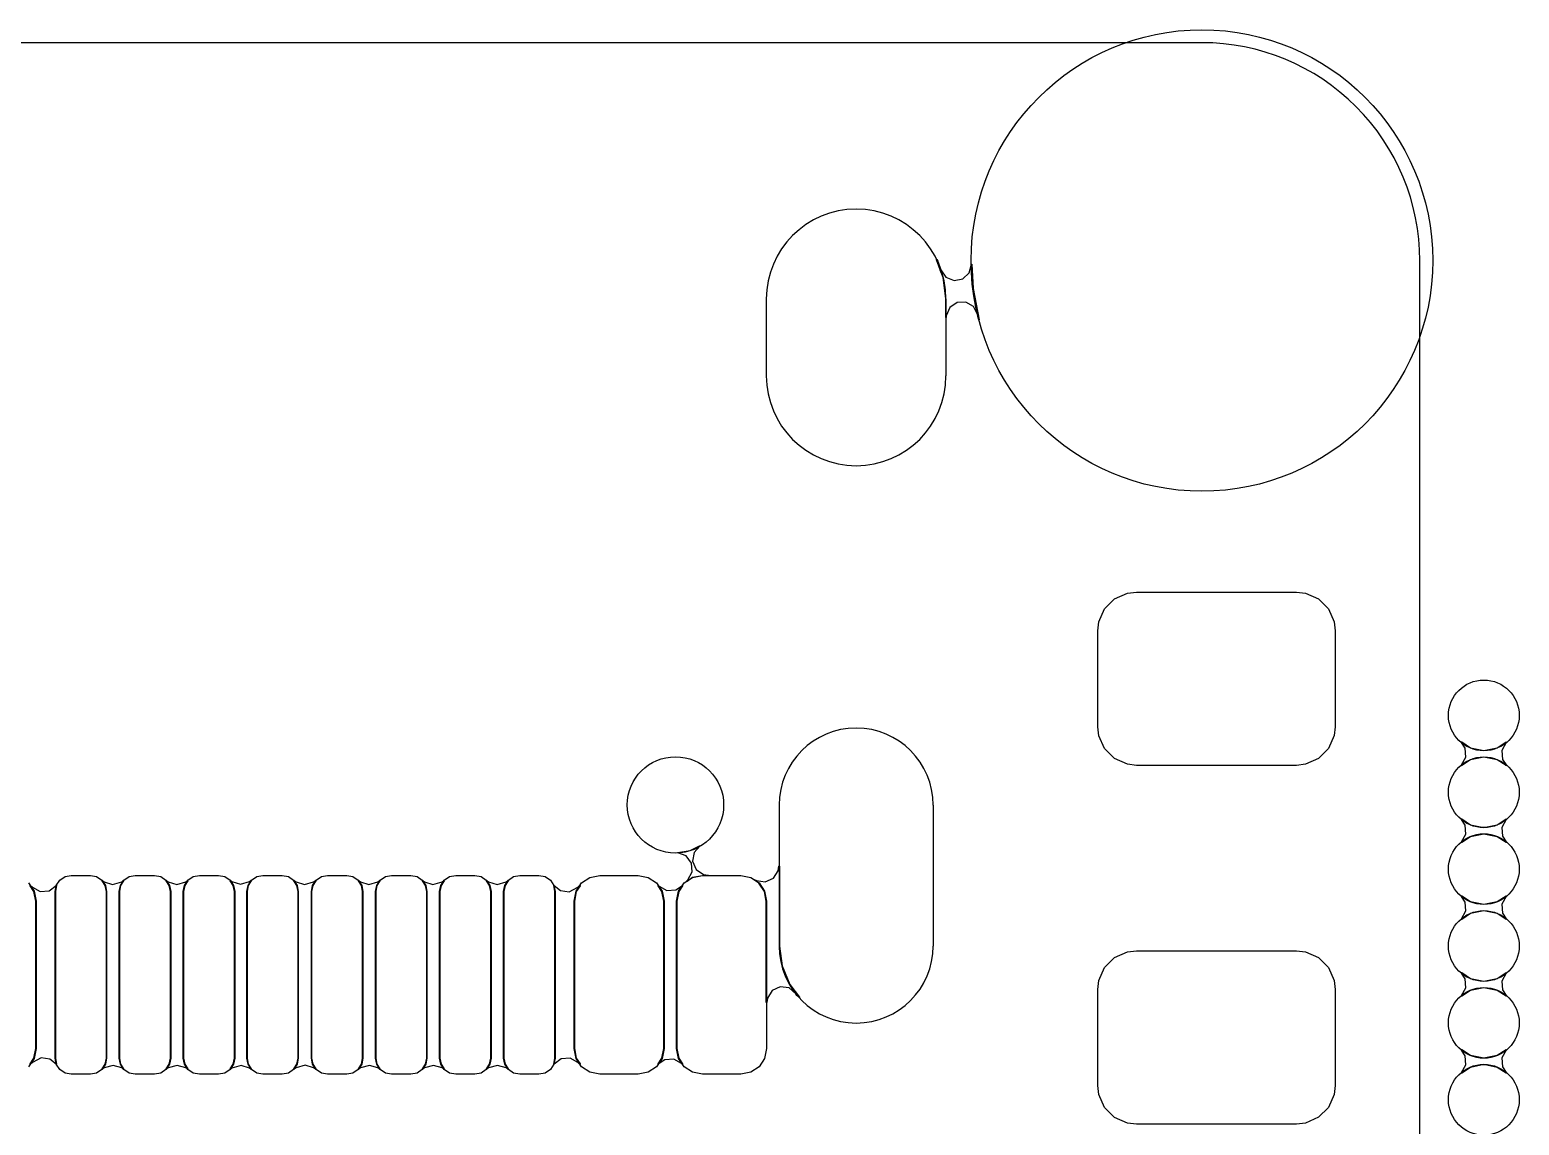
# Model space of a CAD drawing. Extents: x -27 to 356, y -111 to 35.
# Drawn here: x -14.67 to -3.05, y 19.38 to 27.93 of the extents above; entities that cross this region are included whole.
import ezdxf

# ---------------------------------------------------------------- set-up
doc = ezdxf.new("R2010")
doc.units = 0
doc.layers.add('BLACK', color=7, linetype='CONTINUOUS')

msp = doc.modelspace()

# ---------------------------------------------------------------- linework, layer by layer
at = {"layer": 'BLACK', "linetype": 'CONTINUOUS'}
for p, q in [((-5.525, 27.825), (-19.525, 27.825)), ((-5.525, 27.825), (-19.525, 27.825)), ((-7.59653, 26.1302), (-7.59621, 26.1322)), ((-7.567, 26.0521), (-7.59653, 26.1302)), ((-7.59621, 26.1322), (-7.59434, 26.1329)), ((-7.59434, 26.1329), (-7.59294, 26.132)), ((-7.59294, 26.132), (-7.5856, 26.1198)), ((-7.5856, 26.1198), (-7.58542, 26.1194)), ((-7.58542, 26.1194), (-7.56323, 26.0534)), ((-7.56654, 26.0517), (-7.567, 26.0521)), ((-7.56663, 26.0511), (-7.56654, 26.0517)), ((-7.54419, 25.9917), (-7.56663, 26.0511)), ((-7.56323, 26.0534), (-7.5633, 26.0531)), ((-7.5633, 26.0531), (-7.56312, 26.053)), ((-7.56312, 26.053), (-7.52317, 25.9958)), ((-7.34045, 26.0294), (-7.32365, 26.0962)), ((-7.32365, 26.0962), (-7.32226, 26.0977)), ((-7.32226, 26.0977), (-7.32032, 26.0972)), ((-7.32032, 26.0972), (-7.31971, 26.0958)), ((-7.31971, 26.0958), (-7.31058, 25.9058)), ((-3.825, 13.625), (-3.825, 26.125)), ((-3.825, 13.625), (-3.825, 26.125)), ((-7.524, 25.8249), (-7.54419, 25.9917)), ((-7.52317, 25.9958), (-7.4591, 25.9696)), ((-7.4591, 25.9696), (-7.39098, 25.9821)), ((-7.39098, 25.9821), (-7.34045, 26.0294)), ((-8.924, 25.825), (-8.924, 25.225)), ((-7.524, 25.6817), (-7.524, 25.8249)), ((-7.522, 25.825), (-7.522, 25.225)), ((-7.31058, 25.9058), (-7.26231, 25.6631)), ((-7.51933, 25.6943), (-7.52, 25.6816)), ((-7.49287, 25.7586), (-7.51933, 25.6943)), ((-7.43607, 25.7982), (-7.49287, 25.7586)), ((-7.36686, 25.8008), (-7.43607, 25.7982)), ((-7.30722, 25.7656), (-7.36686, 25.8008)), ((-7.27595, 25.7035), (-7.30722, 25.7656)), ((-7.27108, 25.6768), (-7.27595, 25.7035)), ((-7.52309, 25.68), (-7.524, 25.6817)), ((-7.52109, 25.6799), (-7.52309, 25.68)), ((-7.52, 25.6816), (-7.52109, 25.6799)), ((-7.27101, 25.6766), (-7.27108, 25.6768)), ((-7.26617, 25.662), (-7.27101, 25.6766)), ((-7.26491, 25.6608), (-7.26617, 25.662)), ((-7.26295, 25.6612), (-7.26491, 25.6608)), ((-7.26231, 25.6631), (-7.26295, 25.6612)), ((-6.28436, 23.4061), (-6.20649, 23.4841)), ((-6.20649, 23.4841), (-6.10576, 23.5288)), ((-6.10576, 23.5288), (-6.036, 23.537)), ((-6.036, 23.537), (-4.786, 23.537)), ((-4.786, 23.537), (-4.71676, 23.5289)), ((-4.71676, 23.5289), (-4.61594, 23.4844)), ((-4.61594, 23.4844), (-4.53794, 23.4065)), ((-6.32893, 23.3052), (-6.28436, 23.4061)), ((-4.53794, 23.4065), (-4.49319, 23.3058)), ((-6.337, 23.236), (-6.32893, 23.3052)), ((-4.49319, 23.3058), (-4.485, 23.236)), ((-6.337, 22.486), (-6.337, 23.236)), ((-4.485, 23.236), (-4.485, 22.486)), ((-6.32881, 22.4162), (-6.337, 22.486)), ((-4.485, 22.486), (-4.49307, 22.4168)), ((-6.28406, 22.3155), (-6.32881, 22.4162)), ((-6.20606, 22.2376), (-6.28406, 22.3155)), ((-4.53764, 22.3159), (-4.61551, 22.2379)), ((-4.49307, 22.4168), (-4.53764, 22.3159)), ((-3.50105, 22.3663), (-3.49964, 22.3677)), ((-3.50053, 22.3644), (-3.50105, 22.3663)), ((-3.4983, 22.3621), (-3.50053, 22.3644)), ((-3.49964, 22.3677), (-3.49801, 22.3674)), ((-3.46996, 22.318), (-3.4983, 22.3621)), ((-3.49801, 22.3674), (-3.42984, 22.3219)), ((-3.46501, 22.2489), (-3.46996, 22.318)), ((-3.42984, 22.3219), (-3.325, 22.301)), ((-3.325, 22.301), (-3.22016, 22.3219)), ((-3.22016, 22.3219), (-3.15199, 22.3674)), ((-3.15165, 22.3622), (-3.18499, 22.3011)), ((-3.15199, 22.3674), (-3.15, 22.3676)), ((-3.14947, 22.3644), (-3.15165, 22.3622)), ((-3.15, 22.3676), (-3.14888, 22.3659)), ((-3.14888, 22.3659), (-3.14947, 22.3644)), ((-6.10525, 22.1931), (-6.20606, 22.2376)), ((-4.61551, 22.2379), (-4.71624, 22.1932)), ((-3.49835, 22.1878), (-3.46501, 22.2489)), ((-3.42984, 22.2281), (-3.49801, 22.1826)), ((-3.325, 22.249), (-3.42984, 22.2281)), ((-3.22016, 22.2281), (-3.325, 22.249)), ((-3.15199, 22.1826), (-3.22016, 22.2281)), ((-3.18499, 22.3011), (-3.18004, 22.232)), ((-3.18004, 22.232), (-3.1517, 22.1879)), ((-6.036, 22.185), (-6.10525, 22.1931)), ((-4.786, 22.185), (-6.036, 22.185)), ((-4.71624, 22.1932), (-4.786, 22.185)), ((-3.50111, 22.1841), (-3.50053, 22.1856)), ((-3.5, 22.1824), (-3.50111, 22.1841)), ((-3.50053, 22.1856), (-3.49835, 22.1878)), ((-3.49801, 22.1826), (-3.5, 22.1824)), ((-3.15036, 22.1823), (-3.15199, 22.1826)), ((-3.1517, 22.1879), (-3.14947, 22.1856)), ((-3.14895, 22.1837), (-3.15036, 22.1823)), ((-3.14947, 22.1856), (-3.14895, 22.1837)), ((-8.824, 21.875), (-8.824, 20.775)), ((-7.622, 21.875), (-7.622, 20.775)), ((-3.50105, 21.7663), (-3.49964, 21.7677)), ((-3.50053, 21.7644), (-3.50105, 21.7663)), ((-3.4983, 21.7621), (-3.50053, 21.7644)), ((-3.49964, 21.7677), (-3.49801, 21.7674)), ((-3.46996, 21.718), (-3.4983, 21.7621)), ((-3.49801, 21.7674), (-3.42984, 21.7219)), ((-3.22016, 21.7219), (-3.15199, 21.7674)), ((-3.15165, 21.7622), (-3.18499, 21.7011)), ((-3.15199, 21.7674), (-3.15, 21.7676)), ((-3.14947, 21.7644), (-3.15165, 21.7622)), ((-3.15, 21.7676), (-3.14888, 21.7659)), ((-3.14888, 21.7659), (-3.14947, 21.7644)), ((-3.49835, 21.5878), (-3.46501, 21.6489)), ((-3.42984, 21.6281), (-3.49801, 21.5826)), ((-3.46501, 21.6489), (-3.46996, 21.718)), ((-3.42984, 21.7219), (-3.325, 21.701)), ((-3.325, 21.649), (-3.42984, 21.6281)), ((-3.325, 21.701), (-3.22016, 21.7219)), ((-3.22016, 21.6281), (-3.325, 21.649)), ((-3.15199, 21.5826), (-3.22016, 21.6281)), ((-3.18499, 21.7011), (-3.18004, 21.632)), ((-3.18004, 21.632), (-3.1517, 21.5879)), ((-9.61655, 21.5025), (-9.6159, 21.5044)), ((-9.61524, 21.501), (-9.61655, 21.5025)), ((-9.6159, 21.5044), (-9.6149, 21.5049)), ((-9.6149, 21.5049), (-9.51744, 21.5203)), ((-9.51744, 21.5203), (-9.44601, 21.5567)), ((-9.4881, 21.5043), (-9.49936, 21.436)), ((-9.44361, 21.5536), (-9.4881, 21.5043)), ((-9.44601, 21.5567), (-9.44401, 21.5566)), ((-9.44401, 21.5566), (-9.4431, 21.5548)), ((-9.4431, 21.5548), (-9.44361, 21.5536)), ((-3.50111, 21.5841), (-3.50053, 21.5856)), ((-3.5, 21.5824), (-3.50111, 21.5841)), ((-3.50053, 21.5856), (-3.49835, 21.5878)), ((-3.49801, 21.5826), (-3.5, 21.5824)), ((-3.15036, 21.5823), (-3.15199, 21.5826)), ((-3.1517, 21.5879), (-3.14947, 21.5856)), ((-3.14895, 21.5837), (-3.15036, 21.5823)), ((-3.14947, 21.5856), (-3.14895, 21.5837)), ((-9.54857, 21.4782), (-9.61524, 21.501)), ((-9.50708, 21.4227), (-9.54857, 21.4782)), ((-9.50214, 21.3537), (-9.50708, 21.4227)), ((-9.49936, 21.436), (-9.47189, 21.3724)), ((-8.83126, 21.3627), (-8.82598, 21.3984)), ((-8.82598, 21.3984), (-8.82474, 21.4)), ((-8.82474, 21.4), (-8.82276, 21.3997)), ((-8.82276, 21.3997), (-8.822, 21.3981)), ((-8.822, 21.3981), (-8.822, 20.7751)), ((-14.4644, 21.2482), (-14.4371, 21.2891)), ((-14.4371, 21.2891), (-14.3962, 21.3164)), ((-14.3962, 21.3164), (-14.348, 21.326)), ((-14.348, 21.326), (-14.198, 21.326)), ((-14.198, 21.326), (-14.1498, 21.3164)), ((-14.1498, 21.3164), (-14.1089, 21.2891)), ((-14.1089, 21.2891), (-14.0816, 21.2482)), ((-14.1072, 21.2848), (-14.1055, 21.2859)), ((-14.1071, 21.2828), (-14.1072, 21.2848)), ((-14.0835, 21.2474), (-14.1071, 21.2828)), ((-14.1055, 21.2859), (-14.1043, 21.2855)), ((-14.1043, 21.2855), (-14.0916, 21.277)), ((-14.0916, 21.277), (-14.0252, 21.2563)), ((-14.0252, 21.2563), (-13.9544, 21.277)), ((-13.9644, 21.2482), (-13.9371, 21.2891)), ((-13.9389, 21.2828), (-13.9625, 21.2474)), ((-13.9544, 21.277), (-13.9417, 21.2855)), ((-13.9417, 21.2855), (-13.9397, 21.2857)), ((-13.9397, 21.2857), (-13.9386, 21.284)), ((-13.9386, 21.284), (-13.9389, 21.2828)), ((-13.9371, 21.2891), (-13.8962, 21.3164)), ((-13.8962, 21.3164), (-13.848, 21.326)), ((-13.848, 21.326), (-13.698, 21.326)), ((-13.698, 21.326), (-13.6498, 21.3164)), ((-13.6498, 21.3164), (-13.6089, 21.2891)), ((-13.6089, 21.2891), (-13.5816, 21.2482)), ((-13.6072, 21.2848), (-13.6055, 21.2859)), ((-13.6071, 21.2828), (-13.6072, 21.2848)), ((-13.5835, 21.2474), (-13.6071, 21.2828)), ((-13.6055, 21.2859), (-13.6043, 21.2855)), ((-13.6043, 21.2855), (-13.5916, 21.277)), ((-13.5916, 21.277), (-13.5252, 21.2563)), ((-13.5252, 21.2563), (-13.4544, 21.277)), ((-13.4644, 21.2482), (-13.4371, 21.2891)), ((-13.4389, 21.2828), (-13.4625, 21.2474)), ((-13.4544, 21.277), (-13.4417, 21.2855)), ((-13.4417, 21.2855), (-13.4397, 21.2857)), ((-13.4397, 21.2857), (-13.4386, 21.284)), ((-13.4386, 21.284), (-13.4389, 21.2828)), ((-13.4371, 21.2891), (-13.3962, 21.3164)), ((-13.3962, 21.3164), (-13.348, 21.326)), ((-13.348, 21.326), (-13.198, 21.326)), ((-13.198, 21.326), (-13.1498, 21.3164)), ((-13.1498, 21.3164), (-13.1089, 21.2891)), ((-13.1089, 21.2891), (-13.0816, 21.2482)), ((-13.1072, 21.2848), (-13.1055, 21.2859)), ((-13.1071, 21.2828), (-13.1072, 21.2848)), ((-13.0835, 21.2474), (-13.1071, 21.2828)), ((-13.1055, 21.2859), (-13.1043, 21.2855)), ((-13.1043, 21.2855), (-13.0936, 21.2784)), ((-13.0936, 21.2784), (-13.0272, 21.2576)), ((-13.0272, 21.2576), (-12.9564, 21.2784)), ((-12.9684, 21.2482), (-12.9411, 21.2891)), ((-12.9429, 21.2828), (-12.9665, 21.2474)), ((-12.9564, 21.2784), (-12.9457, 21.2855)), ((-12.9457, 21.2855), (-12.9437, 21.2857)), ((-12.9437, 21.2857), (-12.9426, 21.284)), ((-12.9426, 21.284), (-12.9429, 21.2828)), ((-12.9411, 21.2891), (-12.9002, 21.3164)), ((-12.9002, 21.3164), (-12.852, 21.326)), ((-12.852, 21.326), (-12.702, 21.326)), ((-12.702, 21.326), (-12.6538, 21.3164)), ((-12.6538, 21.3164), (-12.6129, 21.2891)), ((-12.6129, 21.2891), (-12.5856, 21.2482)), ((-12.6112, 21.2848), (-12.6095, 21.2859)), ((-12.6111, 21.2828), (-12.6112, 21.2848)), ((-12.5875, 21.2474), (-12.6111, 21.2828)), ((-12.6095, 21.2859), (-12.6083, 21.2855)), ((-12.6083, 21.2855), (-12.5936, 21.2757)), ((-12.5936, 21.2757), (-12.5272, 21.2549)), ((-12.5272, 21.2549), (-12.4564, 21.2757)), ((-12.4644, 21.2482), (-12.4371, 21.2891)), ((-12.4389, 21.2828), (-12.4625, 21.2474)), ((-12.4564, 21.2757), (-12.4417, 21.2855)), ((-12.4417, 21.2855), (-12.4397, 21.2857)), ((-12.4397, 21.2857), (-12.4386, 21.284)), ((-12.4386, 21.284), (-12.4389, 21.2828)), ((-12.4371, 21.2891), (-12.3962, 21.3164)), ((-12.3962, 21.3164), (-12.348, 21.326)), ((-12.348, 21.326), (-12.198, 21.326)), ((-12.198, 21.326), (-12.1498, 21.3164)), ((-12.1498, 21.3164), (-12.1089, 21.2891)), ((-12.1089, 21.2891), (-12.0816, 21.2482)), ((-12.1072, 21.2848), (-12.1055, 21.2859)), ((-12.1071, 21.2828), (-12.1072, 21.2848)), ((-12.0835, 21.2474), (-12.1071, 21.2828)), ((-12.1055, 21.2859), (-12.1043, 21.2855)), ((-12.1043, 21.2855), (-12.0916, 21.277)), ((-12.0916, 21.277), (-12.0252, 21.2563)), ((-12.0252, 21.2563), (-11.9544, 21.277)), ((-11.9644, 21.2482), (-11.9371, 21.2891)), ((-11.9389, 21.2828), (-11.9625, 21.2474)), ((-11.9544, 21.277), (-11.9417, 21.2855)), ((-11.9417, 21.2855), (-11.9397, 21.2857)), ((-11.9397, 21.2857), (-11.9386, 21.284)), ((-11.9386, 21.284), (-11.9389, 21.2828)), ((-11.9371, 21.2891), (-11.8962, 21.3164)), ((-11.8962, 21.3164), (-11.848, 21.326)), ((-11.848, 21.326), (-11.698, 21.326)), ((-11.698, 21.326), (-11.6498, 21.3164)), ((-11.6498, 21.3164), (-11.6089, 21.2891)), ((-11.6089, 21.2891), (-11.5816, 21.2482)), ((-11.6072, 21.2848), (-11.6055, 21.2859)), ((-11.6071, 21.2828), (-11.6072, 21.2848)), ((-11.5835, 21.2474), (-11.6071, 21.2828)), ((-11.6055, 21.2859), (-11.6043, 21.2855)), ((-11.6043, 21.2855), (-11.5916, 21.277)), ((-11.5916, 21.277), (-11.5252, 21.2563)), ((-11.5252, 21.2563), (-11.4544, 21.277)), ((-11.4644, 21.2482), (-11.4371, 21.2891)), ((-11.4389, 21.2828), (-11.4625, 21.2474)), ((-11.4544, 21.277), (-11.4417, 21.2855)), ((-11.4417, 21.2855), (-11.4397, 21.2857)), ((-11.4397, 21.2857), (-11.4386, 21.284)), ((-11.4386, 21.284), (-11.4389, 21.2828)), ((-11.4371, 21.2891), (-11.3962, 21.3164)), ((-11.3962, 21.3164), (-11.348, 21.326)), ((-11.348, 21.326), (-11.198, 21.326)), ((-11.198, 21.326), (-11.1498, 21.3164)), ((-11.1498, 21.3164), (-11.1089, 21.2891)), ((-11.1089, 21.2891), (-11.0816, 21.2482)), ((-11.1072, 21.2848), (-11.1055, 21.2859)), ((-11.1071, 21.2828), (-11.1072, 21.2848)), ((-11.0835, 21.2474), (-11.1071, 21.2828)), ((-11.1055, 21.2859), (-11.1043, 21.2855)), ((-11.1043, 21.2855), (-11.0916, 21.277)), ((-11.0916, 21.277), (-11.0252, 21.2563)), ((-11.0252, 21.2563), (-10.9544, 21.277)), ((-10.9644, 21.2482), (-10.9371, 21.2891)), ((-10.9389, 21.2828), (-10.9625, 21.2474)), ((-10.9544, 21.277), (-10.9417, 21.2855)), ((-10.9417, 21.2855), (-10.9397, 21.2857)), ((-10.9397, 21.2857), (-10.9386, 21.284)), ((-10.9386, 21.284), (-10.9389, 21.2828)), ((-10.9371, 21.2891), (-10.8962, 21.3164)), ((-10.8962, 21.3164), (-10.848, 21.326)), ((-10.848, 21.326), (-10.698, 21.326)), ((-10.698, 21.326), (-10.6498, 21.3164)), ((-10.6498, 21.3164), (-10.6089, 21.2891)), ((-10.6089, 21.2891), (-10.5816, 21.2482)), ((-10.3651, 21.2671), (-10.2999, 21.3107)), ((-10.2999, 21.3107), (-10.223, 21.326)), ((-10.223, 21.326), (-9.923, 21.326)), ((-9.923, 21.326), (-9.84608, 21.3107)), ((-9.84608, 21.3107), (-9.78087, 21.2671)), ((-9.56513, 21.2671), (-9.49992, 21.3107)), ((-9.54602, 21.2811), (-9.54543, 21.2826)), ((-9.5449, 21.2794), (-9.54602, 21.2811)), ((-9.54543, 21.2826), (-9.53548, 21.2926)), ((-9.54291, 21.2796), (-9.5449, 21.2794)), ((-9.49914, 21.3088), (-9.54291, 21.2796)), ((-9.53548, 21.2926), (-9.50214, 21.3537)), ((-9.49992, 21.3107), (-9.423, 21.326)), ((-9.4228, 21.324), (-9.49914, 21.3088)), ((-9.47189, 21.3724), (-9.41429, 21.3337)), ((-9.423, 21.326), (-9.123, 21.326)), ((-9.37737, 21.324), (-9.4228, 21.324)), ((-9.41429, 21.3337), (-9.37707, 21.328)), ((-9.37581, 21.3247), (-9.37737, 21.324)), ((-9.37707, 21.328), (-9.37551, 21.3267)), ((-9.37551, 21.3267), (-9.37581, 21.3247)), ((-9.123, 21.326), (-9.04608, 21.3107)), ((-9.04608, 21.3107), (-8.98087, 21.2671)), ((-9.02205, 21.2934), (-9.02094, 21.2951)), ((-9.02117, 21.2916), (-9.02205, 21.2934)), ((-8.98231, 21.2657), (-9.02117, 21.2916)), ((-9.02094, 21.2951), (-9.01921, 21.2951)), ((-9.01921, 21.2951), (-9.00124, 21.2867)), ((-9.00124, 21.2867), (-8.93247, 21.2763)), ((-8.93247, 21.2763), (-8.86925, 21.3046)), ((-8.86925, 21.3046), (-8.83126, 21.3627)), ((-14.6809, 21.2671), (-14.6373, 21.2019)), ((-14.6686, 21.2469), (-14.6669, 21.248)), ((-14.6684, 21.2449), (-14.6686, 21.2469)), ((-14.6392, 21.2011), (-14.6684, 21.2449)), ((-14.6669, 21.248), (-14.6654, 21.2474)), ((-14.6654, 21.2474), (-14.6511, 21.2332)), ((-14.6511, 21.2332), (-14.5901, 21.1998)), ((-14.624, 21.1248), (-14.6392, 21.2011)), ((-14.6373, 21.2019), (-14.622, 21.125)), ((-14.5901, 21.1998), (-14.521, 21.2048)), ((-14.521, 21.2048), (-14.4659, 21.2484)), ((-14.474, 21.2), (-14.4644, 21.2482)), ((-14.474, 19.9), (-14.474, 21.2)), ((-14.4627, 21.2464), (-14.472, 21.1998)), ((-14.472, 21.1998), (-14.472, 19.9002)), ((-14.4659, 21.2484), (-14.464, 21.2486)), ((-14.464, 21.2486), (-14.4627, 21.2471)), ((-14.4627, 21.2471), (-14.4627, 21.2464)), ((-14.074, 21.1998), (-14.0835, 21.2474)), ((-14.0816, 21.2482), (-14.072, 21.2)), ((-14.074, 19.9002), (-14.074, 21.1998)), ((-14.072, 21.2), (-14.072, 19.9)), ((-13.974, 21.2), (-13.9644, 21.2482)), ((-13.974, 19.9), (-13.974, 21.2)), ((-13.9625, 21.2474), (-13.972, 21.1998)), ((-13.972, 21.1998), (-13.972, 19.9002)), ((-13.574, 21.1998), (-13.5835, 21.2474)), ((-13.5816, 21.2482), (-13.572, 21.2)), ((-13.574, 19.9002), (-13.574, 21.1998)), ((-13.572, 21.2), (-13.572, 19.9)), ((-13.474, 21.2), (-13.4644, 21.2482)), ((-13.474, 19.9), (-13.474, 21.2)), ((-13.4625, 21.2474), (-13.472, 21.1998)), ((-13.472, 21.1998), (-13.472, 19.9002)), ((-13.074, 21.1998), (-13.0835, 21.2474)), ((-13.0816, 21.2482), (-13.072, 21.2)), ((-13.074, 19.9002), (-13.074, 21.1998)), ((-13.072, 21.2), (-13.072, 19.9)), ((-12.978, 21.2), (-12.9684, 21.2482)), ((-12.978, 19.9), (-12.978, 21.2)), ((-12.9665, 21.2474), (-12.976, 21.1998)), ((-12.976, 21.1998), (-12.976, 19.9002)), ((-12.578, 21.1998), (-12.5875, 21.2474)), ((-12.5856, 21.2482), (-12.576, 21.2)), ((-12.578, 19.9002), (-12.578, 21.1998)), ((-12.576, 21.2), (-12.576, 19.9)), ((-12.474, 21.2), (-12.4644, 21.2482)), ((-12.474, 19.9), (-12.474, 21.2)), ((-12.4625, 21.2474), (-12.472, 21.1998)), ((-12.472, 21.1998), (-12.472, 19.9002)), ((-12.074, 21.1998), (-12.0835, 21.2474)), ((-12.0816, 21.2482), (-12.072, 21.2)), ((-12.074, 19.9002), (-12.074, 21.1998)), ((-12.072, 21.2), (-12.072, 19.9)), ((-11.974, 21.2), (-11.9644, 21.2482)), ((-11.974, 19.9), (-11.974, 21.2)), ((-11.9625, 21.2474), (-11.972, 21.1998)), ((-11.972, 21.1998), (-11.972, 19.9002)), ((-11.574, 21.1998), (-11.5835, 21.2474)), ((-11.5816, 21.2482), (-11.572, 21.2)), ((-11.574, 19.9002), (-11.574, 21.1998)), ((-11.572, 21.2), (-11.572, 19.9)), ((-11.474, 21.2), (-11.4644, 21.2482)), ((-11.474, 19.9), (-11.474, 21.2)), ((-11.4625, 21.2474), (-11.472, 21.1998)), ((-11.472, 21.1998), (-11.472, 19.9002)), ((-11.074, 21.1998), (-11.0835, 21.2474)), ((-11.0816, 21.2482), (-11.072, 21.2)), ((-11.074, 19.9002), (-11.074, 21.1998)), ((-11.072, 21.2), (-11.072, 19.9)), ((-10.974, 21.2), (-10.9644, 21.2482)), ((-10.974, 19.9), (-10.974, 21.2)), ((-10.9625, 21.2474), (-10.972, 21.1998)), ((-10.972, 21.1998), (-10.972, 19.9002)), ((-10.5832, 21.2461), (-10.5826, 21.248)), ((-10.574, 21.1998), (-10.5832, 21.2461)), ((-10.5826, 21.248), (-10.5806, 21.2484)), ((-10.5816, 21.2482), (-10.572, 21.2)), ((-10.5806, 21.2484), (-10.58, 21.2481)), ((-10.58, 21.2481), (-10.5311, 21.2073)), ((-10.574, 19.9002), (-10.574, 21.1998)), ((-10.572, 21.2), (-10.572, 19.9)), ((-10.5311, 21.2073), (-10.4624, 21.1986)), ((-10.4624, 21.1986), (-10.3949, 21.2332)), ((-10.424, 21.125), (-10.4087, 21.2019)), ((-10.4068, 21.2011), (-10.422, 21.1248)), ((-10.4087, 21.2019), (-10.3651, 21.2671)), ((-10.3776, 21.2449), (-10.4068, 21.2011)), ((-10.3949, 21.2332), (-10.3806, 21.2474)), ((-10.3806, 21.2474), (-10.3787, 21.248)), ((-10.3787, 21.248), (-10.3773, 21.2465)), ((-10.3773, 21.2465), (-10.3776, 21.2449)), ((-9.78087, 21.2671), (-9.7373, 21.2019)), ((-9.76856, 21.2469), (-9.7669, 21.248)), ((-9.76843, 21.2449), (-9.76856, 21.2469)), ((-9.73918, 21.2011), (-9.76843, 21.2449)), ((-9.7669, 21.248), (-9.76535, 21.2474)), ((-9.76535, 21.2474), (-9.76018, 21.2423)), ((-9.76018, 21.2423), (-9.69913, 21.2089)), ((-9.724, 21.1248), (-9.73918, 21.2011)), ((-9.7373, 21.2019), (-9.722, 21.125)), ((-9.69913, 21.2089), (-9.62997, 21.2139)), ((-9.62997, 21.2139), (-9.58587, 21.2422)), ((-9.624, 21.125), (-9.6087, 21.2019)), ((-9.60681, 21.2011), (-9.622, 21.1248)), ((-9.6087, 21.2019), (-9.56513, 21.2671)), ((-9.57757, 21.2449), (-9.60681, 21.2011)), ((-9.58587, 21.2422), (-9.58065, 21.2474)), ((-9.58065, 21.2474), (-9.57871, 21.248)), ((-9.57871, 21.248), (-9.5773, 21.2465)), ((-9.5773, 21.2465), (-9.57757, 21.2449)), ((-8.93919, 21.2011), (-8.98231, 21.2657)), ((-8.98087, 21.2671), (-8.9373, 21.2019)), ((-8.924, 21.1248), (-8.93919, 21.2011)), ((-8.9373, 21.2019), (-8.922, 21.125)), ((-3.50105, 21.1663), (-3.49964, 21.1677)), ((-3.50053, 21.1644), (-3.50105, 21.1663)), ((-3.4983, 21.1621), (-3.50053, 21.1644)), ((-3.49964, 21.1677), (-3.49801, 21.1674)), ((-3.46996, 21.118), (-3.4983, 21.1621)), ((-3.49801, 21.1674), (-3.42984, 21.1219)), ((-3.22016, 21.1219), (-3.15199, 21.1674)), ((-3.15165, 21.1622), (-3.18499, 21.1011)), ((-3.15199, 21.1674), (-3.15, 21.1676)), ((-3.14947, 21.1644), (-3.15165, 21.1622)), ((-3.15, 21.1676), (-3.14888, 21.1659)), ((-3.14888, 21.1659), (-3.14947, 21.1644)), ((-14.624, 19.9752), (-14.624, 21.1248)), ((-14.622, 21.125), (-14.622, 19.975)), ((-10.424, 19.975), (-10.424, 21.125)), ((-10.422, 21.1248), (-10.422, 19.9752)), ((-9.724, 19.9752), (-9.724, 21.1248)), ((-9.722, 21.125), (-9.722, 19.975)), ((-9.624, 19.975), (-9.624, 21.125)), ((-9.622, 21.1248), (-9.622, 19.9752)), ((-8.924, 20.3353), (-8.924, 21.1248)), ((-8.922, 21.125), (-8.922, 19.975)), ((-3.49835, 20.9878), (-3.46501, 21.0489)), ((-3.46501, 21.0489), (-3.46996, 21.118)), ((-3.42984, 21.1219), (-3.325, 21.101)), ((-3.325, 21.049), (-3.42984, 21.0281)), ((-3.325, 21.101), (-3.22016, 21.1219)), ((-3.22016, 21.0281), (-3.325, 21.049)), ((-3.18499, 21.1011), (-3.18004, 21.032)), ((-3.50111, 20.9841), (-3.50053, 20.9856)), ((-3.5, 20.9824), (-3.50111, 20.9841)), ((-3.50053, 20.9856), (-3.49835, 20.9878)), ((-3.49801, 20.9826), (-3.5, 20.9824)), ((-3.42984, 21.0281), (-3.49801, 20.9826)), ((-3.15199, 20.9826), (-3.22016, 21.0281)), ((-3.18004, 21.032), (-3.1517, 20.9879)), ((-3.15036, 20.9823), (-3.15199, 20.9826)), ((-3.1517, 20.9879), (-3.14947, 20.9856)), ((-3.14895, 20.9837), (-3.15036, 20.9823)), ((-3.14947, 20.9856), (-3.14895, 20.9837)), ((-8.822, 20.7751), (-8.80157, 20.62)), ((-6.20649, 20.6841), (-6.10576, 20.7288)), ((-6.10576, 20.7288), (-6.036, 20.737)), ((-6.036, 20.737), (-4.786, 20.737)), ((-4.786, 20.737), (-4.71676, 20.7289)), ((-4.71676, 20.7289), (-4.61594, 20.6844)), ((-8.80157, 20.62), (-8.74174, 20.4755)), ((-6.32893, 20.5052), (-6.28436, 20.6061)), ((-6.28436, 20.6061), (-6.20649, 20.6841)), ((-4.61594, 20.6844), (-4.53794, 20.6065)), ((-4.53794, 20.6065), (-4.49319, 20.5058)), ((-8.8156, 20.4568), (-8.87834, 20.4275)), ((-8.74696, 20.4476), (-8.8156, 20.4568)), ((-8.74174, 20.4755), (-8.66443, 20.3748)), ((-6.337, 20.436), (-6.32893, 20.5052)), ((-4.49319, 20.5058), (-4.485, 20.436)), ((-3.50105, 20.5663), (-3.49964, 20.5677)), ((-3.50053, 20.5644), (-3.50105, 20.5663)), ((-3.4983, 20.5621), (-3.50053, 20.5644)), ((-3.49964, 20.5677), (-3.49801, 20.5674)), ((-3.46996, 20.518), (-3.4983, 20.5621)), ((-3.49801, 20.5674), (-3.42984, 20.5219)), ((-3.46501, 20.4489), (-3.46996, 20.518)), ((-3.42984, 20.5219), (-3.325, 20.501)), ((-3.325, 20.501), (-3.22016, 20.5219)), ((-3.22016, 20.5219), (-3.15199, 20.5674)), ((-3.15165, 20.5622), (-3.18499, 20.5011)), ((-3.18499, 20.5011), (-3.18004, 20.432)), ((-3.15199, 20.5674), (-3.15, 20.5676)), ((-3.14947, 20.5644), (-3.15165, 20.5622)), ((-3.15, 20.5676), (-3.14888, 20.5659)), ((-3.14888, 20.5659), (-3.14947, 20.5644)), ((-8.91533, 20.3687), (-8.92002, 20.335)), ((-8.87834, 20.4275), (-8.91533, 20.3687)), ((-8.69398, 20.4025), (-8.74696, 20.4476)), ((-8.68509, 20.3889), (-8.69398, 20.4025)), ((-8.68479, 20.3886), (-8.68509, 20.3889)), ((-8.6674, 20.3721), (-8.68479, 20.3886)), ((-8.66576, 20.3716), (-8.6674, 20.3721)), ((-8.66417, 20.3728), (-8.66576, 20.3716)), ((-8.66443, 20.3748), (-8.66417, 20.3728)), ((-6.337, 19.686), (-6.337, 20.436)), ((-4.485, 20.436), (-4.485, 19.686)), ((-3.50111, 20.3841), (-3.50053, 20.3856)), ((-3.5, 20.3824), (-3.50111, 20.3841)), ((-3.50053, 20.3856), (-3.49835, 20.3878)), ((-3.49801, 20.3826), (-3.5, 20.3824)), ((-3.49835, 20.3878), (-3.46501, 20.4489)), ((-3.42984, 20.4281), (-3.49801, 20.3826)), ((-3.325, 20.449), (-3.42984, 20.4281)), ((-3.22016, 20.4281), (-3.325, 20.449)), ((-3.15199, 20.3826), (-3.22016, 20.4281)), ((-3.18004, 20.432), (-3.1517, 20.3879)), ((-3.15036, 20.3823), (-3.15199, 20.3826)), ((-3.1517, 20.3879), (-3.14947, 20.3856)), ((-3.14895, 20.3837), (-3.15036, 20.3823)), ((-3.14947, 20.3856), (-3.14895, 20.3837)), ((-8.92323, 20.3337), (-8.924, 20.3353)), ((-8.92125, 20.3334), (-8.92323, 20.3337)), ((-8.92002, 20.335), (-8.92125, 20.3334)), ((-14.6373, 19.8981), (-14.6809, 19.8329)), ((-14.6684, 19.8551), (-14.6392, 19.8989)), ((-14.5836, 19.9014), (-14.6511, 19.8668)), ((-14.6392, 19.8989), (-14.624, 19.9752)), ((-14.622, 19.975), (-14.6373, 19.8981)), ((-14.5149, 19.8927), (-14.5836, 19.9014)), ((-14.466, 19.8519), (-14.5149, 19.8927)), ((-14.4644, 19.8518), (-14.474, 19.9)), ((-14.472, 19.9002), (-14.4628, 19.8539)), ((-14.0835, 19.8526), (-14.074, 19.9002)), ((-14.072, 19.9), (-14.0816, 19.8518)), ((-13.9644, 19.8518), (-13.974, 19.9)), ((-13.972, 19.9002), (-13.9625, 19.8526)), ((-13.5835, 19.8526), (-13.574, 19.9002)), ((-13.572, 19.9), (-13.5816, 19.8518)), ((-13.4644, 19.8518), (-13.474, 19.9)), ((-13.472, 19.9002), (-13.4625, 19.8526)), ((-13.0835, 19.8526), (-13.074, 19.9002)), ((-13.072, 19.9), (-13.0816, 19.8518)), ((-12.9684, 19.8518), (-12.978, 19.9)), ((-12.976, 19.9002), (-12.9665, 19.8526)), ((-12.5875, 19.8526), (-12.578, 19.9002)), ((-12.576, 19.9), (-12.5856, 19.8518)), ((-12.4644, 19.8518), (-12.474, 19.9)), ((-12.472, 19.9002), (-12.4625, 19.8526)), ((-12.0835, 19.8526), (-12.074, 19.9002)), ((-12.072, 19.9), (-12.0816, 19.8518)), ((-11.9644, 19.8518), (-11.974, 19.9)), ((-11.972, 19.9002), (-11.9625, 19.8526)), ((-11.5835, 19.8526), (-11.574, 19.9002)), ((-11.572, 19.9), (-11.5816, 19.8518)), ((-11.4644, 19.8518), (-11.474, 19.9)), ((-11.472, 19.9002), (-11.4625, 19.8526)), ((-11.0835, 19.8526), (-11.074, 19.9002)), ((-11.072, 19.9), (-11.0816, 19.8518)), ((-10.9644, 19.8518), (-10.974, 19.9)), ((-10.972, 19.9002), (-10.9625, 19.8526)), ((-10.5833, 19.8536), (-10.574, 19.9002)), ((-10.572, 19.9), (-10.5816, 19.8518)), ((-10.525, 19.8952), (-10.5801, 19.8516)), ((-10.4559, 19.9002), (-10.525, 19.8952)), ((-10.3949, 19.8668), (-10.4559, 19.9002)), ((-10.4087, 19.8981), (-10.424, 19.975)), ((-10.422, 19.9752), (-10.4068, 19.8989)), ((-10.3651, 19.8329), (-10.4087, 19.8981)), ((-10.4068, 19.8989), (-10.3776, 19.8551)), ((-9.7373, 19.8981), (-9.78087, 19.8329)), ((-9.76843, 19.8551), (-9.73918, 19.8989)), ((-9.71603, 19.8861), (-9.76013, 19.8578)), ((-9.73918, 19.8989), (-9.724, 19.9752)), ((-9.722, 19.975), (-9.7373, 19.8981)), ((-9.64687, 19.8911), (-9.71603, 19.8861)), ((-9.58582, 19.8577), (-9.64687, 19.8911)), ((-9.6087, 19.8981), (-9.624, 19.975)), ((-9.622, 19.9752), (-9.60681, 19.8989)), ((-9.56513, 19.8329), (-9.6087, 19.8981)), ((-9.60681, 19.8989), (-9.57757, 19.8551)), ((-8.9373, 19.8981), (-8.98087, 19.8329)), ((-8.922, 19.975), (-8.9373, 19.8981)), ((-3.50105, 19.9663), (-3.49964, 19.9677)), ((-3.50053, 19.9644), (-3.50105, 19.9663)), ((-3.4983, 19.9621), (-3.50053, 19.9644)), ((-3.49964, 19.9677), (-3.49801, 19.9674)), ((-3.46996, 19.918), (-3.4983, 19.9621)), ((-3.49801, 19.9674), (-3.42984, 19.9219)), ((-3.46501, 19.8489), (-3.46996, 19.918)), ((-3.42984, 19.9219), (-3.325, 19.901)), ((-3.325, 19.901), (-3.22016, 19.9219)), ((-3.22016, 19.9219), (-3.15199, 19.9674)), ((-3.15165, 19.9622), (-3.18499, 19.9011)), ((-3.18499, 19.9011), (-3.18004, 19.832)), ((-3.15199, 19.9674), (-3.15, 19.9676)), ((-3.14947, 19.9644), (-3.15165, 19.9622)), ((-3.15, 19.9676), (-3.14888, 19.9659)), ((-3.14888, 19.9659), (-3.14947, 19.9644)), ((-14.6687, 19.8535), (-14.6684, 19.8551)), ((-14.6673, 19.852), (-14.6687, 19.8535)), ((-14.6654, 19.8526), (-14.6673, 19.852)), ((-14.6511, 19.8668), (-14.6654, 19.8526)), ((-14.4654, 19.8516), (-14.466, 19.8519)), ((-14.4634, 19.852), (-14.4654, 19.8516)), ((-14.4371, 19.8109), (-14.4644, 19.8518)), ((-14.4628, 19.8539), (-14.4634, 19.852)), ((-14.3962, 19.7836), (-14.4371, 19.8109)), ((-14.348, 19.774), (-14.3962, 19.7836)), ((-14.198, 19.774), (-14.348, 19.774)), ((-14.1498, 19.7836), (-14.198, 19.774)), ((-14.1089, 19.8109), (-14.1498, 19.7836)), ((-14.0816, 19.8518), (-14.1089, 19.8109)), ((-14.1074, 19.816), (-14.1071, 19.8172)), ((-14.1063, 19.8143), (-14.1074, 19.816)), ((-14.1071, 19.8172), (-14.0835, 19.8526)), ((-14.1043, 19.8145), (-14.1063, 19.8143)), ((-14.0916, 19.823), (-14.1043, 19.8145)), ((-14.0208, 19.8437), (-14.0916, 19.823)), ((-13.9544, 19.823), (-14.0208, 19.8437)), ((-13.9371, 19.8109), (-13.9644, 19.8518)), ((-13.9625, 19.8526), (-13.9389, 19.8172)), ((-13.9417, 19.8145), (-13.9544, 19.823)), ((-13.9405, 19.8141), (-13.9417, 19.8145)), ((-13.9388, 19.8152), (-13.9405, 19.8141)), ((-13.9389, 19.8172), (-13.9388, 19.8152)), ((-13.8962, 19.7836), (-13.9371, 19.8109)), ((-13.848, 19.774), (-13.8962, 19.7836)), ((-13.698, 19.774), (-13.848, 19.774)), ((-13.6498, 19.7836), (-13.698, 19.774)), ((-13.6089, 19.8109), (-13.6498, 19.7836)), ((-13.5816, 19.8518), (-13.6089, 19.8109)), ((-13.6074, 19.816), (-13.6071, 19.8172)), ((-13.6063, 19.8143), (-13.6074, 19.816)), ((-13.6071, 19.8172), (-13.5835, 19.8526)), ((-13.6043, 19.8145), (-13.6063, 19.8143)), ((-13.5916, 19.823), (-13.6043, 19.8145)), ((-13.5208, 19.8437), (-13.5916, 19.823)), ((-13.4544, 19.823), (-13.5208, 19.8437)), ((-13.4371, 19.8109), (-13.4644, 19.8518)), ((-13.4625, 19.8526), (-13.4389, 19.8172)), ((-13.4417, 19.8145), (-13.4544, 19.823)), ((-13.4405, 19.8141), (-13.4417, 19.8145)), ((-13.4388, 19.8152), (-13.4405, 19.8141)), ((-13.4389, 19.8172), (-13.4388, 19.8152)), ((-13.3962, 19.7836), (-13.4371, 19.8109)), ((-13.348, 19.774), (-13.3962, 19.7836)), ((-13.198, 19.774), (-13.348, 19.774)), ((-13.1498, 19.7836), (-13.198, 19.774)), ((-13.1089, 19.8109), (-13.1498, 19.7836)), ((-13.0816, 19.8518), (-13.1089, 19.8109)), ((-13.1074, 19.816), (-13.1071, 19.8172)), ((-13.1063, 19.8143), (-13.1074, 19.816)), ((-13.1071, 19.8172), (-13.0835, 19.8526)), ((-13.1043, 19.8145), (-13.1063, 19.8143)), ((-13.0936, 19.8216), (-13.1043, 19.8145)), ((-13.0228, 19.8424), (-13.0936, 19.8216)), ((-12.9564, 19.8216), (-13.0228, 19.8424)), ((-12.9411, 19.8109), (-12.9684, 19.8518)), ((-12.9665, 19.8526), (-12.9429, 19.8172)), ((-12.9457, 19.8145), (-12.9564, 19.8216)), ((-12.9444, 19.8141), (-12.9457, 19.8145)), ((-12.9428, 19.8152), (-12.9444, 19.8141)), ((-12.9429, 19.8172), (-12.9428, 19.8152)), ((-12.9002, 19.7836), (-12.9411, 19.8109)), ((-12.852, 19.774), (-12.9002, 19.7836)), ((-12.702, 19.774), (-12.852, 19.774)), ((-12.6538, 19.7836), (-12.702, 19.774)), ((-12.6129, 19.8109), (-12.6538, 19.7836)), ((-12.5856, 19.8518), (-12.6129, 19.8109)), ((-12.6114, 19.816), (-12.6111, 19.8172)), ((-12.6103, 19.8143), (-12.6114, 19.816)), ((-12.6111, 19.8172), (-12.5875, 19.8526)), ((-12.6083, 19.8145), (-12.6103, 19.8143)), ((-12.5936, 19.8243), (-12.6083, 19.8145)), ((-12.5228, 19.8451), (-12.5936, 19.8243)), ((-12.4564, 19.8243), (-12.5228, 19.8451)), ((-12.4371, 19.8109), (-12.4644, 19.8518)), ((-12.4625, 19.8526), (-12.4389, 19.8172)), ((-12.4417, 19.8145), (-12.4564, 19.8243)), ((-12.4405, 19.8141), (-12.4417, 19.8145)), ((-12.4388, 19.8152), (-12.4405, 19.8141)), ((-12.4389, 19.8172), (-12.4388, 19.8152)), ((-12.3962, 19.7836), (-12.4371, 19.8109)), ((-12.348, 19.774), (-12.3962, 19.7836)), ((-12.198, 19.774), (-12.348, 19.774)), ((-12.1498, 19.7836), (-12.198, 19.774)), ((-12.1089, 19.8109), (-12.1498, 19.7836)), ((-12.0816, 19.8518), (-12.1089, 19.8109)), ((-12.1074, 19.816), (-12.1071, 19.8172)), ((-12.1063, 19.8143), (-12.1074, 19.816)), ((-12.1071, 19.8172), (-12.0835, 19.8526)), ((-12.1043, 19.8145), (-12.1063, 19.8143)), ((-12.0916, 19.823), (-12.1043, 19.8145)), ((-12.0208, 19.8437), (-12.0916, 19.823)), ((-11.9544, 19.823), (-12.0208, 19.8437)), ((-11.9371, 19.8109), (-11.9644, 19.8518)), ((-11.9625, 19.8526), (-11.9389, 19.8172)), ((-11.9417, 19.8145), (-11.9544, 19.823)), ((-11.9405, 19.8141), (-11.9417, 19.8145)), ((-11.9388, 19.8152), (-11.9405, 19.8141)), ((-11.9389, 19.8172), (-11.9388, 19.8152)), ((-11.8962, 19.7836), (-11.9371, 19.8109)), ((-11.848, 19.774), (-11.8962, 19.7836)), ((-11.698, 19.774), (-11.848, 19.774)), ((-11.6498, 19.7836), (-11.698, 19.774)), ((-11.6089, 19.8109), (-11.6498, 19.7836)), ((-11.5816, 19.8518), (-11.6089, 19.8109)), ((-11.6074, 19.816), (-11.6071, 19.8172)), ((-11.6063, 19.8143), (-11.6074, 19.816)), ((-11.6071, 19.8172), (-11.5835, 19.8526)), ((-11.6043, 19.8145), (-11.6063, 19.8143)), ((-11.5916, 19.823), (-11.6043, 19.8145)), ((-11.5208, 19.8437), (-11.5916, 19.823)), ((-11.4544, 19.823), (-11.5208, 19.8437)), ((-11.4371, 19.8109), (-11.4644, 19.8518)), ((-11.4625, 19.8526), (-11.4389, 19.8172)), ((-11.4417, 19.8145), (-11.4544, 19.823)), ((-11.4405, 19.8141), (-11.4417, 19.8145)), ((-11.4388, 19.8152), (-11.4405, 19.8141)), ((-11.4389, 19.8172), (-11.4388, 19.8152)), ((-11.3962, 19.7836), (-11.4371, 19.8109)), ((-11.348, 19.774), (-11.3962, 19.7836)), ((-11.198, 19.774), (-11.348, 19.774)), ((-11.1498, 19.7836), (-11.198, 19.774)), ((-11.1089, 19.8109), (-11.1498, 19.7836)), ((-11.0816, 19.8518), (-11.1089, 19.8109)), ((-11.1074, 19.816), (-11.1071, 19.8172)), ((-11.1063, 19.8143), (-11.1074, 19.816)), ((-11.1071, 19.8172), (-11.0835, 19.8526)), ((-11.1043, 19.8145), (-11.1063, 19.8143)), ((-11.0916, 19.823), (-11.1043, 19.8145)), ((-11.0208, 19.8437), (-11.0916, 19.823)), ((-10.9544, 19.823), (-11.0208, 19.8437)), ((-10.9371, 19.8109), (-10.9644, 19.8518)), ((-10.9625, 19.8526), (-10.9389, 19.8172)), ((-10.9417, 19.8145), (-10.9544, 19.823)), ((-10.9405, 19.8141), (-10.9417, 19.8145)), ((-10.9388, 19.8152), (-10.9405, 19.8141)), ((-10.9389, 19.8172), (-10.9388, 19.8152)), ((-10.8962, 19.7836), (-10.9371, 19.8109)), ((-10.848, 19.774), (-10.8962, 19.7836)), ((-10.698, 19.774), (-10.848, 19.774)), ((-10.6498, 19.7836), (-10.698, 19.774)), ((-10.6089, 19.8109), (-10.6498, 19.7836)), ((-10.5816, 19.8518), (-10.6089, 19.8109)), ((-10.5833, 19.8529), (-10.5833, 19.8536)), ((-10.582, 19.8514), (-10.5833, 19.8529)), ((-10.5801, 19.8516), (-10.582, 19.8514)), ((-10.3806, 19.8526), (-10.3949, 19.8668)), ((-10.3791, 19.852), (-10.3806, 19.8526)), ((-10.3774, 19.8531), (-10.3791, 19.852)), ((-10.3776, 19.8551), (-10.3774, 19.8531)), ((-10.2999, 19.7893), (-10.3651, 19.8329)), ((-10.223, 19.774), (-10.2999, 19.7893)), ((-9.923, 19.774), (-10.223, 19.774)), ((-9.84608, 19.7893), (-9.923, 19.774)), ((-9.78087, 19.8329), (-9.84608, 19.7893)), ((-9.7687, 19.8535), (-9.76843, 19.8551)), ((-9.76729, 19.852), (-9.7687, 19.8535)), ((-9.76535, 19.8526), (-9.76729, 19.852)), ((-9.76013, 19.8578), (-9.76535, 19.8526)), ((-9.58065, 19.8526), (-9.58582, 19.8577)), ((-9.5791, 19.852), (-9.58065, 19.8526)), ((-9.57744, 19.8531), (-9.5791, 19.852)), ((-9.57757, 19.8551), (-9.57744, 19.8531)), ((-9.49992, 19.7893), (-9.56513, 19.8329)), ((-9.423, 19.774), (-9.49992, 19.7893)), ((-9.123, 19.774), (-9.423, 19.774)), ((-9.04608, 19.7893), (-9.123, 19.774)), ((-8.98087, 19.8329), (-9.04608, 19.7893)), ((-3.50111, 19.7841), (-3.50053, 19.7856)), ((-3.5, 19.7824), (-3.50111, 19.7841)), ((-3.50053, 19.7856), (-3.49835, 19.7878)), ((-3.49801, 19.7826), (-3.5, 19.7824)), ((-3.49835, 19.7878), (-3.46501, 19.8489)), ((-3.42984, 19.8281), (-3.49801, 19.7826)), ((-3.325, 19.849), (-3.42984, 19.8281)), ((-3.22016, 19.8281), (-3.325, 19.849)), ((-3.15199, 19.7826), (-3.22016, 19.8281)), ((-3.18004, 19.832), (-3.1517, 19.7879)), ((-3.15036, 19.7823), (-3.15199, 19.7826)), ((-3.1517, 19.7879), (-3.14947, 19.7856)), ((-3.14895, 19.7837), (-3.15036, 19.7823)), ((-3.14947, 19.7856), (-3.14895, 19.7837)), ((-6.32881, 19.6162), (-6.337, 19.686)), ((-4.485, 19.686), (-4.49307, 19.6168)), ((-6.28406, 19.5155), (-6.32881, 19.6162)), ((-4.49307, 19.6168), (-4.53764, 19.5159)), ((-6.20606, 19.4376), (-6.28406, 19.5155)), ((-6.10525, 19.3931), (-6.20606, 19.4376)), ((-4.61551, 19.4379), (-4.71624, 19.3932)), ((-4.53764, 19.5159), (-4.61551, 19.4379)), ((-6.036, 19.385), (-6.10525, 19.3931)), ((-4.786, 19.385), (-6.036, 19.385)), ((-4.71624, 19.3932), (-4.786, 19.385))]:
    msp.add_line(p, q, dxfattribs=at)
at = {"layer": 'BLACK'}
for centre, radius in [((-5.525, 26.125), 1.801), ((-3.325, 22.575), 0.276), ((-9.633, 21.876), 0.376), ((-3.325, 21.975), 0.276), ((-3.325, 21.375), 0.276), ((-3.325, 20.775), 0.276), ((-3.325, 20.175), 0.276), ((-3.325, 19.575), 0.276)]:
    msp.add_circle(centre, radius, dxfattribs=at)
for centre, radius, start, end in [((-5.525, 26.125), 1.7, -0.000067, 90.0001), ((-5.525, 26.125), 1.7, -0.000067, 90.0001), ((-8.223, 25.825), 0.701, 0, 180), ((-8.223, 25.225), 0.701, 180, 360), ((-8.223, 21.875), 0.601, 0, 180), ((-8.223, 20.775), 0.601, 180, 360)]:
    msp.add_arc(centre, radius, start, end, dxfattribs=at)

doc.saveas('drawing.dxf')
